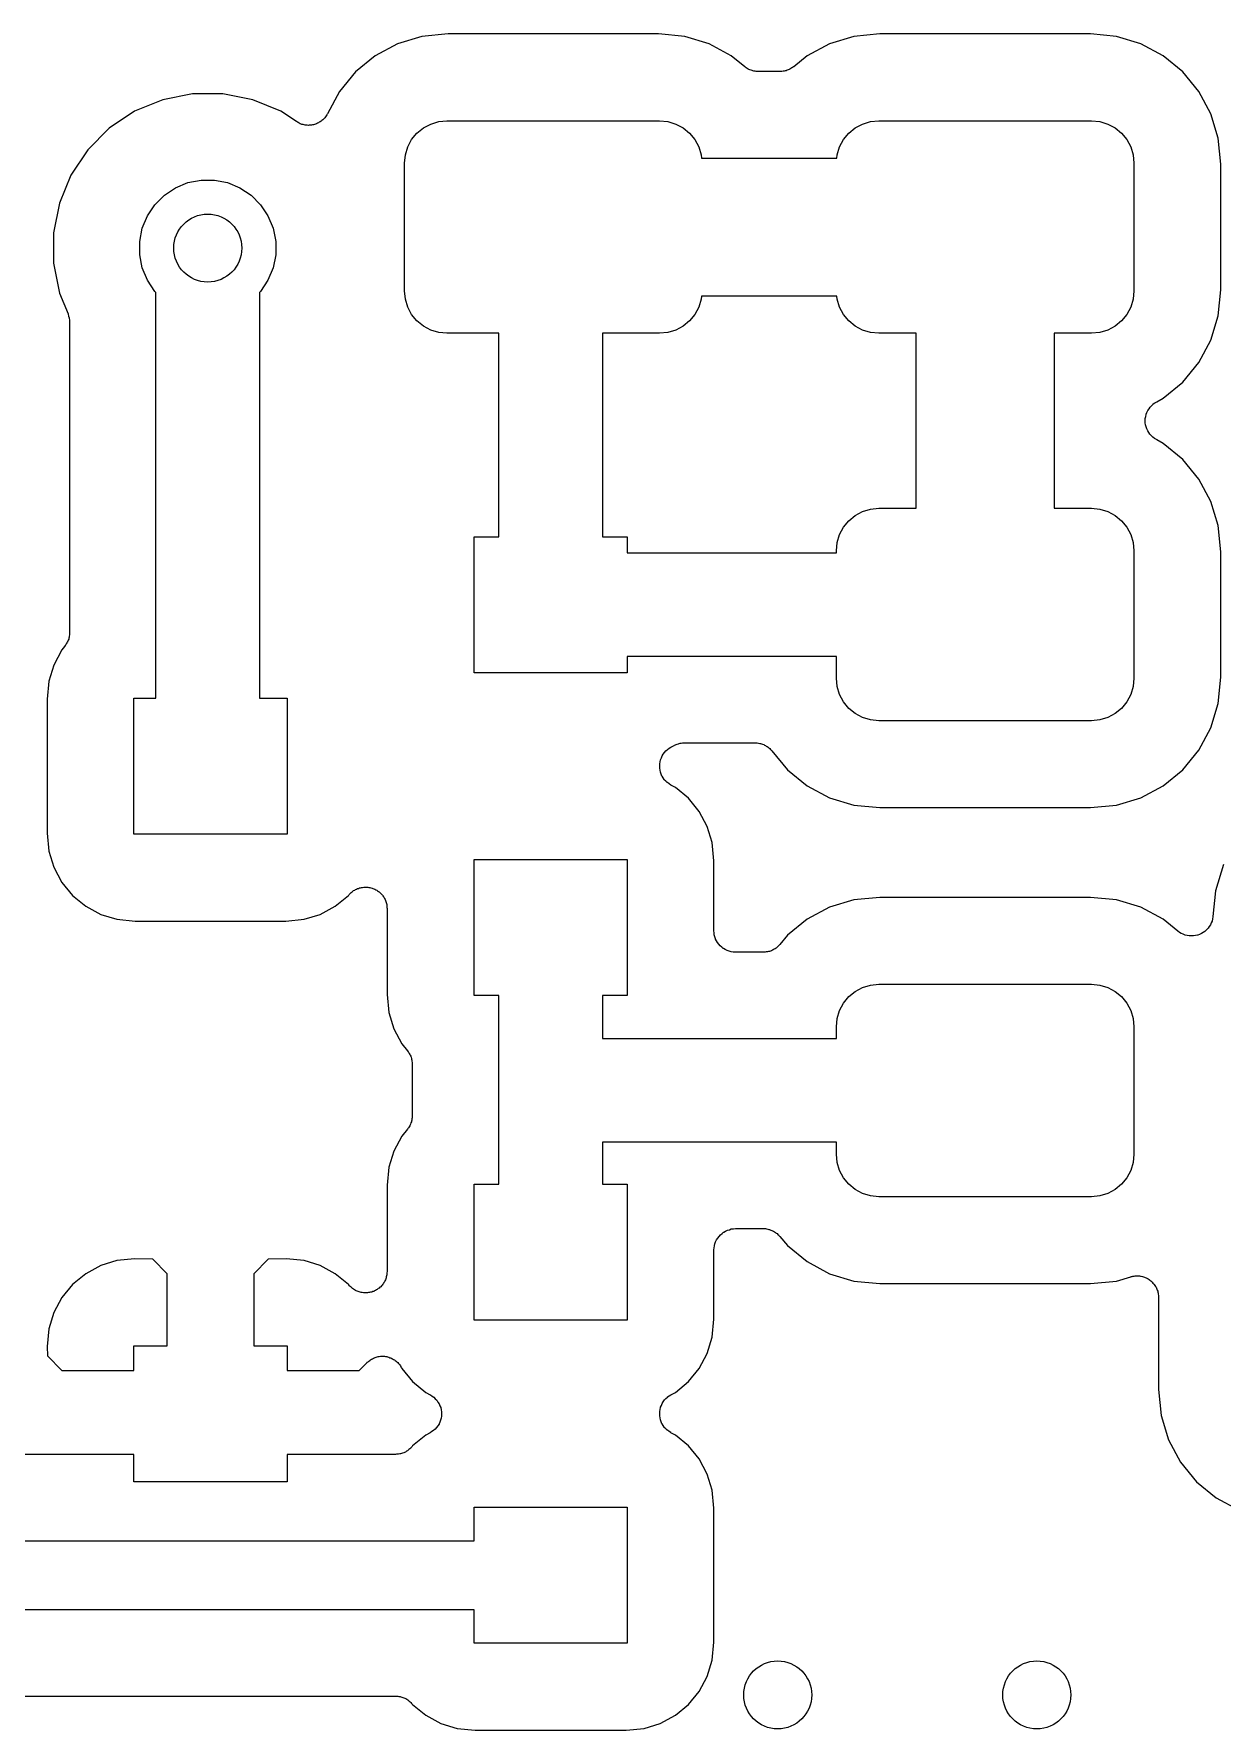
# Model space of a CAD drawing. Extents: x 105 to 193.4, y -145.7 to -72.2.
# Drawn here: x 172.97 to 179.96, y -117.94 to -107.96 of the extents above; entities that cross this region are included whole.
import ezdxf

# ---------------------------------------------------------------- set-up
doc = ezdxf.new("R2010")
doc.units = 0
doc.layers.add('BLACK', color=7, linetype='CONTINUOUS')

msp = doc.modelspace()

# ---------------------------------------------------------------- linework, layer by layer
at = {"layer": 'BLACK', "linetype": 'CONTINUOUS'}
for p, q in [((175.403, -107.96), (175.249, -107.975)), ((176.641, -107.96), (175.403, -107.96)), ((176.795, -107.975), (176.641, -107.96)), ((177.943, -107.96), (177.789, -107.975)), ((179.181, -107.96), (177.943, -107.96)), ((179.335, -107.975), (179.181, -107.96)), ((175.106, -108.018), (174.975, -108.089)), ((175.249, -107.975), (175.106, -108.018)), ((176.938, -108.018), (176.795, -107.975)), ((177.069, -108.089), (176.938, -108.018)), ((177.646, -108.018), (177.515, -108.089)), ((177.789, -107.975), (177.646, -108.018)), ((179.478, -108.018), (179.335, -107.975)), ((179.609, -108.089), (179.478, -108.018)), ((174.975, -108.089), (174.859, -108.183)), ((177.148, -108.153), (177.069, -108.089)), ((177.152, -108.156), (177.148, -108.153)), ((177.156, -108.159), (177.152, -108.156)), ((177.162, -108.163), (177.156, -108.159)), ((177.168, -108.167), (177.162, -108.163)), ((177.173, -108.169), (177.168, -108.167)), ((177.178, -108.171), (177.173, -108.169)), ((177.185, -108.173), (177.178, -108.171)), ((177.404, -108.172), (177.398, -108.174)), ((177.409, -108.169), (177.404, -108.172)), ((177.414, -108.167), (177.409, -108.169)), ((177.42, -108.164), (177.414, -108.167)), ((177.426, -108.16), (177.42, -108.164)), ((177.43, -108.157), (177.426, -108.16)), ((177.435, -108.154), (177.43, -108.157)), ((177.436, -108.153), (177.435, -108.154)), ((177.515, -108.089), (177.436, -108.153)), ((179.725, -108.183), (179.609, -108.089)), ((174.859, -108.183), (174.765, -108.299)), ((177.191, -108.176), (177.185, -108.173)), ((177.196, -108.177), (177.191, -108.176)), ((177.202, -108.179), (177.196, -108.177)), ((177.209, -108.18), (177.202, -108.179)), ((177.215, -108.181), (177.209, -108.18)), ((177.221, -108.181), (177.215, -108.181)), ((177.226, -108.182), (177.221, -108.181)), ((177.228, -108.182), (177.226, -108.182)), ((177.356, -108.182), (177.228, -108.182)), ((177.361, -108.181), (177.356, -108.182)), ((177.367, -108.181), (177.361, -108.181)), ((177.374, -108.18), (177.367, -108.181)), ((177.381, -108.179), (177.374, -108.18)), ((177.386, -108.178), (177.381, -108.179)), ((177.391, -108.177), (177.386, -108.178)), ((177.398, -108.174), (177.391, -108.177)), ((179.819, -108.299), (179.725, -108.183)), ((173.725, -108.347), (173.56, -108.415)), ((173.901, -108.312), (173.725, -108.347)), ((174.079, -108.312), (173.901, -108.312)), ((174.255, -108.347), (174.079, -108.312)), ((174.42, -108.415), (174.255, -108.347)), ((174.765, -108.299), (174.694, -108.431)), ((179.89, -108.43), (179.819, -108.299)), ((173.56, -108.415), (173.411, -108.515)), ((174.511, -108.476), (174.42, -108.415)), ((174.661, -108.47), (174.657, -108.473)), ((174.666, -108.465), (174.661, -108.47)), ((174.671, -108.461), (174.666, -108.465)), ((174.675, -108.457), (174.671, -108.461)), ((174.679, -108.453), (174.675, -108.457)), ((174.683, -108.447), (174.679, -108.453)), ((174.687, -108.442), (174.683, -108.447)), ((174.69, -108.437), (174.687, -108.442)), ((174.693, -108.432), (174.69, -108.437)), ((174.694, -108.431), (174.693, -108.432)), ((175.348, -108.476), (175.397, -108.471)), ((175.397, -108.471), (176.647, -108.471)), ((176.647, -108.471), (176.696, -108.476)), ((177.888, -108.476), (177.937, -108.471)), ((177.937, -108.471), (179.187, -108.471)), ((179.187, -108.471), (179.236, -108.476)), ((179.933, -108.573), (179.89, -108.43)), ((173.411, -108.515), (173.285, -108.641)), ((174.517, -108.479), (174.511, -108.476)), ((174.521, -108.482), (174.517, -108.479)), ((174.528, -108.485), (174.521, -108.482)), ((174.533, -108.488), (174.528, -108.485)), ((174.539, -108.49), (174.533, -108.488)), ((174.544, -108.492), (174.539, -108.49)), ((174.551, -108.493), (174.544, -108.492)), ((174.557, -108.495), (174.551, -108.493)), ((174.563, -108.496), (174.557, -108.495)), ((174.569, -108.497), (174.563, -108.496)), ((174.575, -108.497), (174.569, -108.497)), ((174.582, -108.498), (174.575, -108.497)), ((174.587, -108.497), (174.582, -108.498)), ((174.593, -108.497), (174.587, -108.497)), ((174.6, -108.496), (174.593, -108.497)), ((174.606, -108.495), (174.6, -108.496)), ((174.612, -108.494), (174.606, -108.495)), ((174.618, -108.493), (174.612, -108.494)), ((174.624, -108.49), (174.618, -108.493)), ((174.63, -108.488), (174.624, -108.49)), ((174.635, -108.486), (174.63, -108.488)), ((174.641, -108.483), (174.635, -108.486)), ((174.646, -108.48), (174.641, -108.483)), ((174.652, -108.477), (174.646, -108.48)), ((174.657, -108.473), (174.652, -108.477)), ((175.189, -108.582), (175.22, -108.544)), ((175.22, -108.544), (175.258, -108.513)), ((175.258, -108.513), (175.301, -108.49)), ((175.301, -108.49), (175.348, -108.476)), ((176.696, -108.476), (176.743, -108.49)), ((176.743, -108.49), (176.786, -108.513)), ((176.786, -108.513), (176.824, -108.544)), ((176.824, -108.544), (176.855, -108.582)), ((177.729, -108.582), (177.76, -108.544)), ((177.76, -108.544), (177.798, -108.513)), ((177.798, -108.513), (177.841, -108.49)), ((177.841, -108.49), (177.888, -108.476)), ((179.236, -108.476), (179.283, -108.49)), ((179.283, -108.49), (179.326, -108.513)), ((179.326, -108.513), (179.364, -108.544)), ((179.364, -108.544), (179.395, -108.582)), ((173.285, -108.641), (173.185, -108.79)), ((175.152, -108.672), (175.166, -108.625)), ((175.166, -108.625), (175.189, -108.582)), ((176.855, -108.582), (176.878, -108.625)), ((176.878, -108.625), (176.892, -108.672)), ((177.692, -108.672), (177.706, -108.625)), ((177.706, -108.625), (177.729, -108.582)), ((179.395, -108.582), (179.418, -108.625)), ((179.418, -108.625), (179.432, -108.672)), ((179.948, -108.727), (179.933, -108.573)), ((175.147, -108.721), (175.152, -108.672)), ((175.147, -109.471), (175.147, -108.721)), ((176.892, -108.672), (176.894, -108.69)), ((176.894, -108.69), (177.69, -108.69)), ((177.69, -108.69), (177.692, -108.672)), ((179.432, -108.672), (179.437, -108.721)), ((179.437, -108.721), (179.437, -109.471)), ((179.948, -109.465), (179.948, -108.727)), ((173.185, -108.79), (173.117, -108.955)), ((173.735, -108.909), (173.801, -108.866)), ((173.801, -108.866), (173.873, -108.835)), ((173.873, -108.835), (173.951, -108.82)), ((173.951, -108.82), (174.029, -108.82)), ((174.029, -108.82), (174.107, -108.835)), ((174.107, -108.835), (174.179, -108.866)), ((174.179, -108.866), (174.245, -108.909)), ((173.117, -108.955), (173.082, -109.131)), ((173.636, -109.031), (173.679, -108.965)), ((173.679, -108.965), (173.735, -108.909)), ((174.245, -108.909), (174.301, -108.965)), ((174.301, -108.965), (174.344, -109.031)), ((173.605, -109.103), (173.636, -109.031)), ((174.344, -109.031), (174.375, -109.103)), ((173.082, -109.131), (173.082, -109.309)), ((173.59, -109.181), (173.605, -109.103)), ((174.375, -109.103), (174.39, -109.181)), ((173.59, -109.259), (173.59, -109.181)), ((173.605, -109.337), (173.59, -109.259)), ((174.39, -109.259), (174.375, -109.337)), ((174.39, -109.181), (174.39, -109.259)), ((173.082, -109.309), (173.117, -109.485)), ((173.636, -109.409), (173.605, -109.337)), ((174.375, -109.337), (174.344, -109.409)), ((173.679, -109.475), (173.636, -109.409)), ((174.344, -109.409), (174.301, -109.475)), ((179.933, -109.619), (179.948, -109.465)), ((173.117, -109.485), (173.168, -109.607)), ((173.685, -109.481), (173.679, -109.475)), ((173.685, -111.868), (173.685, -109.481)), ((174.301, -109.475), (174.295, -109.481)), ((174.295, -109.481), (174.295, -111.868)), ((175.152, -109.52), (175.147, -109.471)), ((175.166, -109.567), (175.152, -109.52)), ((175.189, -109.61), (175.166, -109.567)), ((176.878, -109.567), (176.855, -109.61)), ((176.892, -109.52), (176.878, -109.567)), ((176.894, -109.502), (176.892, -109.52)), ((177.69, -109.502), (176.894, -109.502)), ((177.692, -109.52), (177.69, -109.502)), ((177.706, -109.567), (177.692, -109.52)), ((177.729, -109.61), (177.706, -109.567)), ((179.418, -109.567), (179.395, -109.61)), ((179.432, -109.52), (179.418, -109.567)), ((179.437, -109.471), (179.432, -109.52)), ((173.168, -109.607), (173.168, -109.607)), ((173.168, -109.607), (173.168, -109.607)), ((173.168, -109.607), (173.168, -109.607)), ((173.168, -109.607), (173.168, -109.609)), ((173.168, -109.609), (173.171, -109.62)), ((173.171, -109.62), (173.175, -109.631)), ((173.175, -109.631), (173.175, -109.632)), ((173.175, -109.632), (173.175, -109.633)), ((173.175, -109.633), (173.176, -109.644)), ((173.176, -109.644), (173.177, -109.656)), ((173.177, -109.656), (173.177, -111.483)), ((175.22, -109.648), (175.189, -109.61)), ((175.258, -109.679), (175.22, -109.648)), ((176.824, -109.648), (176.786, -109.679)), ((176.855, -109.61), (176.824, -109.648)), ((177.76, -109.648), (177.729, -109.61)), ((177.798, -109.679), (177.76, -109.648)), ((179.364, -109.648), (179.326, -109.679)), ((179.395, -109.61), (179.364, -109.648)), ((179.89, -109.762), (179.933, -109.619)), ((175.301, -109.702), (175.258, -109.679)), ((175.348, -109.716), (175.301, -109.702)), ((175.397, -109.721), (175.348, -109.716)), ((175.701, -109.721), (175.397, -109.721)), ((175.701, -110.918), (175.701, -109.721)), ((176.647, -109.721), (176.311, -109.721)), ((176.311, -109.721), (176.311, -110.918)), ((176.696, -109.716), (176.647, -109.721)), ((176.743, -109.702), (176.696, -109.716)), ((176.786, -109.679), (176.743, -109.702)), ((177.841, -109.702), (177.798, -109.679)), ((177.888, -109.716), (177.841, -109.702)), ((177.937, -109.721), (177.888, -109.716)), ((178.156, -109.721), (177.937, -109.721)), ((178.156, -110.751), (178.156, -109.721)), ((179.187, -109.721), (178.968, -109.721)), ((178.968, -109.721), (178.968, -110.751)), ((179.236, -109.716), (179.187, -109.721)), ((179.283, -109.702), (179.236, -109.716)), ((179.326, -109.679), (179.283, -109.702)), ((179.819, -109.893), (179.89, -109.762)), ((179.725, -110.009), (179.819, -109.893)), ((179.609, -110.103), (179.725, -110.009)), ((179.519, -110.175), (179.526, -110.165)), ((179.526, -110.165), (179.533, -110.155)), ((179.533, -110.155), (179.542, -110.146)), ((179.533, -110.155), (179.533, -110.155)), ((179.533, -110.155), (179.533, -110.155)), ((179.542, -110.146), (179.55, -110.138)), ((179.55, -110.138), (179.551, -110.137)), ((179.55, -110.138), (179.55, -110.138)), ((179.551, -110.137), (179.561, -110.131)), ((179.561, -110.131), (179.571, -110.124)), ((179.571, -110.124), (179.609, -110.103)), ((179.504, -110.222), (179.507, -110.211)), ((179.504, -110.223), (179.504, -110.222)), ((179.504, -110.235), (179.504, -110.223)), ((179.504, -110.223), (179.504, -110.223)), ((179.504, -110.247), (179.504, -110.235)), ((179.504, -110.248), (179.504, -110.247)), ((179.506, -110.26), (179.504, -110.248)), ((179.504, -110.248), (179.504, -110.248)), ((179.509, -110.272), (179.506, -110.26)), ((179.507, -110.211), (179.509, -110.199)), ((179.509, -110.198), (179.514, -110.187)), ((179.509, -110.199), (179.509, -110.198)), ((179.509, -110.198), (179.509, -110.198)), ((179.514, -110.187), (179.519, -110.176)), ((179.519, -110.176), (179.519, -110.175)), ((179.519, -110.176), (179.519, -110.176)), ((179.513, -110.283), (179.509, -110.272)), ((179.509, -110.272), (179.509, -110.272)), ((179.509, -110.272), (179.509, -110.272)), ((179.518, -110.295), (179.513, -110.283)), ((179.525, -110.305), (179.518, -110.295)), ((179.518, -110.295), (179.518, -110.295)), ((179.518, -110.295), (179.518, -110.295)), ((179.531, -110.315), (179.525, -110.305)), ((179.532, -110.316), (179.531, -110.315)), ((179.54, -110.324), (179.532, -110.316)), ((179.532, -110.316), (179.532, -110.316)), ((179.549, -110.333), (179.54, -110.324)), ((179.559, -110.34), (179.549, -110.333)), ((179.549, -110.333), (179.549, -110.333)), ((179.549, -110.333), (179.549, -110.333)), ((179.569, -110.347), (179.559, -110.34)), ((179.57, -110.347), (179.569, -110.347)), ((179.571, -110.348), (179.57, -110.347)), ((179.57, -110.347), (179.57, -110.347)), ((179.57, -110.347), (179.57, -110.347)), ((179.609, -110.369), (179.571, -110.348)), ((179.725, -110.463), (179.609, -110.369)), ((179.819, -110.579), (179.725, -110.463)), ((179.89, -110.71), (179.819, -110.579)), ((177.841, -110.77), (177.888, -110.756)), ((177.888, -110.756), (177.937, -110.751)), ((177.937, -110.751), (178.156, -110.751)), ((178.968, -110.751), (179.187, -110.751)), ((179.187, -110.751), (179.236, -110.756)), ((179.236, -110.756), (179.283, -110.77)), ((179.933, -110.853), (179.89, -110.71)), ((177.706, -110.905), (177.729, -110.862)), ((177.729, -110.862), (177.76, -110.824)), ((177.76, -110.824), (177.798, -110.793)), ((177.798, -110.793), (177.841, -110.77)), ((179.283, -110.77), (179.326, -110.793)), ((179.326, -110.793), (179.364, -110.824)), ((179.364, -110.824), (179.395, -110.862)), ((179.395, -110.862), (179.418, -110.905)), ((179.948, -111.007), (179.933, -110.853)), ((175.556, -111.718), (175.556, -110.918)), ((175.556, -110.918), (175.701, -110.918)), ((176.311, -110.918), (176.456, -110.918)), ((176.456, -110.918), (176.456, -111.013)), ((177.687, -111.001), (177.692, -110.952)), ((177.692, -110.952), (177.706, -110.905)), ((179.418, -110.905), (179.432, -110.952)), ((179.432, -110.952), (179.437, -111.001)), ((176.456, -111.013), (177.687, -111.013)), ((177.687, -111.013), (177.687, -111.001)), ((179.437, -111.001), (179.437, -111.751)), ((179.948, -111.745), (179.948, -111.007)), ((173.148, -111.564), (173.132, -111.584)), ((173.151, -111.559), (173.148, -111.564)), ((173.155, -111.555), (173.151, -111.559)), ((173.158, -111.549), (173.155, -111.555)), ((173.162, -111.543), (173.158, -111.549)), ((173.164, -111.538), (173.162, -111.543)), ((173.167, -111.533), (173.164, -111.538)), ((173.169, -111.527), (173.167, -111.533)), ((173.172, -111.52), (173.169, -111.527)), ((173.173, -111.515), (173.172, -111.52)), ((173.174, -111.51), (173.173, -111.515)), ((173.175, -111.503), (173.174, -111.51)), ((173.177, -111.496), (173.175, -111.503)), ((173.177, -111.483), (173.177, -111.485)), ((173.177, -111.485), (173.177, -111.491)), ((173.177, -111.491), (173.177, -111.496)), ((173.132, -111.584), (173.084, -111.673)), ((177.687, -111.623), (176.456, -111.623)), ((176.456, -111.623), (176.456, -111.718)), ((177.687, -111.751), (177.687, -111.623)), ((173.084, -111.673), (173.055, -111.768)), ((176.456, -111.718), (175.556, -111.718)), ((177.692, -111.8), (177.687, -111.751)), ((179.437, -111.751), (179.432, -111.8)), ((179.933, -111.899), (179.948, -111.745)), ((173.055, -111.768), (173.045, -111.874)), ((177.706, -111.847), (177.692, -111.8)), ((177.729, -111.89), (177.706, -111.847)), ((179.418, -111.847), (179.395, -111.89)), ((179.432, -111.8), (179.418, -111.847)), ((173.045, -111.874), (173.045, -112.662)), ((173.556, -112.668), (173.556, -111.868)), ((173.556, -111.868), (173.685, -111.868)), ((174.295, -111.868), (174.456, -111.868)), ((174.456, -111.868), (174.456, -112.668)), ((177.76, -111.928), (177.729, -111.89)), ((177.798, -111.959), (177.76, -111.928)), ((177.841, -111.982), (177.798, -111.959)), ((179.326, -111.959), (179.283, -111.982)), ((179.364, -111.928), (179.326, -111.959)), ((179.395, -111.89), (179.364, -111.928)), ((179.89, -112.042), (179.933, -111.899)), ((177.888, -111.996), (177.841, -111.982)), ((177.937, -112.001), (177.888, -111.996)), ((179.187, -112.001), (177.937, -112.001)), ((179.236, -111.996), (179.187, -112.001)), ((179.283, -111.982), (179.236, -111.996)), ((179.819, -112.173), (179.89, -112.042)), ((176.694, -112.169), (176.704, -112.163)), ((176.704, -112.163), (176.714, -112.156)), ((176.714, -112.156), (176.733, -112.146)), ((176.733, -112.146), (176.735, -112.145)), ((176.735, -112.145), (176.74, -112.143)), ((176.74, -112.143), (176.745, -112.14)), ((176.745, -112.14), (176.751, -112.138)), ((176.751, -112.138), (176.758, -112.136)), ((176.758, -112.136), (176.763, -112.135)), ((176.763, -112.135), (176.768, -112.133)), ((176.768, -112.133), (176.775, -112.133)), ((176.775, -112.133), (176.782, -112.131)), ((176.782, -112.131), (176.788, -112.131)), ((176.788, -112.131), (176.793, -112.131)), ((176.793, -112.131), (177.21, -112.131)), ((177.21, -112.131), (177.211, -112.131)), ((177.211, -112.131), (177.217, -112.131)), ((177.217, -112.131), (177.222, -112.131)), ((177.222, -112.131), (177.229, -112.133)), ((177.229, -112.133), (177.236, -112.134)), ((177.236, -112.134), (177.241, -112.135)), ((177.241, -112.135), (177.247, -112.136)), ((177.247, -112.136), (177.253, -112.139)), ((177.253, -112.139), (177.26, -112.141)), ((177.26, -112.141), (177.265, -112.144)), ((177.265, -112.144), (177.27, -112.146)), ((177.27, -112.146), (177.275, -112.15)), ((177.275, -112.15), (177.281, -112.153)), ((177.281, -112.153), (177.286, -112.157)), ((177.286, -112.157), (177.29, -112.16)), ((177.29, -112.16), (177.295, -112.165)), ((176.648, -112.254), (176.65, -112.243)), ((176.648, -112.255), (176.648, -112.254)), ((176.648, -112.267), (176.648, -112.255)), ((176.648, -112.255), (176.648, -112.255)), ((176.65, -112.243), (176.653, -112.231)), ((176.653, -112.23), (176.658, -112.219)), ((176.653, -112.231), (176.653, -112.23)), ((176.653, -112.23), (176.653, -112.23)), ((176.658, -112.219), (176.662, -112.208)), ((176.662, -112.207), (176.669, -112.197)), ((176.662, -112.208), (176.662, -112.207)), ((176.662, -112.208), (176.662, -112.208)), ((176.669, -112.197), (176.676, -112.187)), ((176.676, -112.187), (176.685, -112.178)), ((176.676, -112.187), (176.676, -112.187)), ((176.676, -112.187), (176.676, -112.187)), ((176.685, -112.178), (176.694, -112.17)), ((176.694, -112.17), (176.694, -112.169)), ((176.694, -112.17), (176.694, -112.17)), ((177.295, -112.165), (177.3, -112.169)), ((177.3, -112.169), (177.304, -112.173)), ((177.304, -112.173), (177.308, -112.177)), ((177.308, -112.177), (177.399, -112.289)), ((179.725, -112.289), (179.819, -112.173)), ((176.648, -112.279), (176.648, -112.267)), ((176.648, -112.28), (176.648, -112.279)), ((176.65, -112.292), (176.648, -112.28)), ((176.648, -112.28), (176.648, -112.28)), ((176.652, -112.304), (176.65, -112.292)), ((176.657, -112.315), (176.652, -112.304)), ((176.652, -112.304), (176.652, -112.304)), ((176.652, -112.304), (176.652, -112.304)), ((176.661, -112.327), (176.657, -112.315)), ((176.662, -112.327), (176.661, -112.327)), ((176.668, -112.337), (176.662, -112.327)), ((176.662, -112.327), (176.662, -112.327)), ((176.675, -112.347), (176.668, -112.337)), ((176.675, -112.348), (176.675, -112.347)), ((176.684, -112.356), (176.675, -112.348)), ((176.675, -112.348), (176.675, -112.348)), ((176.692, -112.365), (176.684, -112.356)), ((177.399, -112.289), (177.515, -112.383)), ((179.609, -112.383), (179.725, -112.289)), ((176.693, -112.365), (176.692, -112.365)), ((176.692, -112.365), (176.692, -112.365)), ((176.703, -112.372), (176.693, -112.365)), ((176.713, -112.379), (176.703, -112.372)), ((176.714, -112.38), (176.713, -112.379)), ((176.713, -112.379), (176.713, -112.379)), ((176.713, -112.379), (176.713, -112.379)), ((176.713, -112.379), (176.713, -112.379)), ((176.74, -112.394), (176.714, -112.38)), ((176.817, -112.457), (176.74, -112.394)), ((176.88, -112.534), (176.817, -112.457)), ((177.515, -112.383), (177.646, -112.454)), ((177.646, -112.454), (177.789, -112.497)), ((179.335, -112.497), (179.478, -112.454)), ((179.478, -112.454), (179.609, -112.383)), ((176.928, -112.623), (176.88, -112.534)), ((177.789, -112.497), (177.943, -112.512)), ((177.943, -112.512), (179.181, -112.512)), ((179.181, -112.512), (179.335, -112.497)), ((173.045, -112.662), (173.055, -112.768)), ((176.957, -112.718), (176.928, -112.623)), ((174.456, -112.668), (173.556, -112.668)), ((176.967, -112.824), (176.957, -112.718)), ((173.055, -112.768), (173.084, -112.863)), ((175.556, -113.618), (175.556, -112.818)), ((175.556, -112.818), (176.456, -112.818)), ((176.456, -112.818), (176.456, -113.618)), ((176.967, -113.236), (176.967, -112.824)), ((179.963, -112.847), (179.917, -113.001)), ((173.084, -112.863), (173.132, -112.952)), ((173.132, -112.952), (173.195, -113.029)), ((173.195, -113.029), (173.272, -113.092)), ((174.74, -113.092), (174.817, -113.029)), ((174.817, -113.029), (174.82, -113.026)), ((174.82, -113.026), (174.821, -113.024)), ((174.821, -113.024), (174.825, -113.02)), ((174.825, -113.02), (174.829, -113.015)), ((174.829, -113.015), (174.834, -113.011)), ((174.834, -113.011), (174.839, -113.007)), ((174.839, -113.007), (174.844, -113.004)), ((174.844, -113.004), (174.848, -113)), ((174.848, -113), (174.854, -112.997)), ((174.854, -112.997), (174.859, -112.993)), ((174.859, -112.993), (174.865, -112.991)), ((174.865, -112.991), (174.87, -112.988)), ((174.87, -112.988), (174.876, -112.987)), ((174.876, -112.987), (174.882, -112.984)), ((174.882, -112.984), (174.888, -112.983)), ((174.888, -112.983), (174.894, -112.981)), ((174.894, -112.981), (174.901, -112.981)), ((174.901, -112.981), (174.907, -112.98)), ((174.907, -112.98), (174.913, -112.98)), ((174.913, -112.98), (174.919, -112.979)), ((174.919, -112.979), (174.925, -112.98)), ((174.925, -112.98), (174.932, -112.98)), ((174.932, -112.98), (174.937, -112.981)), ((174.937, -112.981), (174.943, -112.982)), ((174.943, -112.982), (174.95, -112.984)), ((174.95, -112.984), (174.956, -112.985)), ((174.956, -112.985), (174.961, -112.987)), ((174.961, -112.987), (174.967, -112.989)), ((174.967, -112.989), (174.973, -112.992)), ((174.973, -112.992), (174.979, -112.995)), ((174.979, -112.995), (174.984, -112.998)), ((174.984, -112.998), (174.989, -113.001)), ((174.989, -113.001), (174.994, -113.005)), ((174.994, -113.005), (174.999, -113.008)), ((174.999, -113.008), (175.003, -113.013)), ((175.003, -113.013), (175.008, -113.017)), ((175.008, -113.017), (175.012, -113.022)), ((175.012, -113.022), (175.017, -113.026)), ((175.017, -113.026), (175.02, -113.031)), ((175.02, -113.031), (175.024, -113.036)), ((175.024, -113.036), (175.027, -113.041)), ((175.027, -113.041), (175.03, -113.047)), ((175.03, -113.047), (175.033, -113.052)), ((175.033, -113.052), (175.035, -113.058)), ((175.035, -113.058), (175.037, -113.064)), ((177.789, -113.055), (177.646, -113.098)), ((177.943, -113.04), (177.789, -113.055)), ((179.181, -113.04), (177.943, -113.04)), ((179.335, -113.055), (179.181, -113.04)), ((179.478, -113.098), (179.335, -113.055)), ((179.917, -113.001), (179.902, -113.153)), ((173.272, -113.092), (173.361, -113.14)), ((173.361, -113.14), (173.456, -113.169)), ((174.556, -113.169), (174.651, -113.14)), ((174.651, -113.14), (174.74, -113.092)), ((175.037, -113.064), (175.04, -113.07)), ((175.04, -113.07), (175.041, -113.076)), ((175.041, -113.076), (175.043, -113.081)), ((175.043, -113.081), (175.043, -113.088)), ((175.043, -113.088), (175.044, -113.094)), ((175.044, -113.094), (175.044, -113.1)), ((175.044, -113.1), (175.045, -113.106)), ((175.045, -113.106), (175.045, -113.612)), ((177.646, -113.098), (177.515, -113.169)), ((179.609, -113.169), (179.478, -113.098)), ((179.902, -113.155), (179.899, -113.167)), ((179.902, -113.153), (179.902, -113.154)), ((179.902, -113.154), (179.902, -113.154)), ((179.902, -113.154), (179.902, -113.154)), ((179.902, -113.154), (179.902, -113.155)), ((173.456, -113.169), (173.562, -113.179)), ((173.562, -113.179), (174.45, -113.179)), ((174.45, -113.179), (174.556, -113.169)), ((176.968, -113.248), (176.967, -113.236)), ((176.969, -113.26), (176.968, -113.248)), ((176.969, -113.261), (176.969, -113.26)), ((176.969, -113.26), (176.969, -113.26)), ((176.973, -113.272), (176.969, -113.261)), ((177.515, -113.169), (177.399, -113.263)), ((179.695, -113.239), (179.609, -113.169)), ((179.705, -113.246), (179.695, -113.239)), ((179.715, -113.252), (179.705, -113.246)), ((179.716, -113.253), (179.715, -113.252)), ((179.715, -113.252), (179.715, -113.252)), ((179.727, -113.257), (179.716, -113.253)), ((179.738, -113.262), (179.727, -113.257)), ((179.823, -113.258), (179.812, -113.262)), ((179.834, -113.253), (179.823, -113.258)), ((179.835, -113.253), (179.834, -113.253)), ((179.845, -113.246), (179.835, -113.253)), ((179.835, -113.253), (179.835, -113.253)), ((179.855, -113.24), (179.845, -113.246)), ((179.856, -113.239), (179.855, -113.24)), ((179.855, -113.24), (179.855, -113.24)), ((179.864, -113.231), (179.856, -113.239)), ((179.873, -113.222), (179.864, -113.231)), ((179.88, -113.212), (179.873, -113.222)), ((179.873, -113.222), (179.873, -113.222)), ((179.873, -113.222), (179.873, -113.222)), ((179.887, -113.202), (179.88, -113.212)), ((179.892, -113.19), (179.887, -113.201)), ((179.887, -113.201), (179.887, -113.202)), ((179.887, -113.202), (179.887, -113.202)), ((179.897, -113.179), (179.892, -113.19)), ((179.899, -113.167), (179.897, -113.179)), ((179.897, -113.179), (179.897, -113.179)), ((179.897, -113.179), (179.897, -113.179)), ((176.976, -113.284), (176.973, -113.272)), ((176.977, -113.284), (176.976, -113.284)), ((176.977, -113.285), (176.977, -113.284)), ((176.982, -113.295), (176.977, -113.285)), ((176.988, -113.306), (176.982, -113.295)), ((176.996, -113.316), (176.988, -113.306)), ((176.988, -113.306), (176.988, -113.306)), ((176.988, -113.306), (176.988, -113.306)), ((177.003, -113.325), (176.996, -113.316)), ((177.004, -113.325), (177.003, -113.325)), ((177.004, -113.326), (177.004, -113.325)), ((177.013, -113.333), (177.004, -113.326)), ((177.022, -113.341), (177.013, -113.333)), ((177.023, -113.341), (177.022, -113.341)), ((177.034, -113.347), (177.023, -113.341)), ((177.023, -113.341), (177.023, -113.341)), ((177.044, -113.353), (177.034, -113.347)), ((177.045, -113.353), (177.044, -113.353)), ((177.044, -113.353), (177.044, -113.353)), ((177.056, -113.357), (177.045, -113.353)), ((177.068, -113.36), (177.056, -113.357)), ((177.069, -113.361), (177.068, -113.36)), ((177.068, -113.36), (177.068, -113.36)), ((177.08, -113.362), (177.069, -113.361)), ((177.275, -113.361), (177.268, -113.363)), ((177.282, -113.361), (177.275, -113.361)), ((177.287, -113.359), (177.282, -113.361)), ((177.293, -113.358), (177.287, -113.359)), ((177.299, -113.356), (177.293, -113.358)), ((177.306, -113.354), (177.299, -113.356)), ((177.311, -113.351), (177.306, -113.354)), ((177.316, -113.349), (177.311, -113.351)), ((177.321, -113.345), (177.316, -113.349)), ((177.327, -113.342), (177.321, -113.345)), ((177.332, -113.338), (177.327, -113.342)), ((177.336, -113.335), (177.332, -113.338)), ((177.341, -113.331), (177.336, -113.335)), ((177.347, -113.326), (177.341, -113.331)), ((177.35, -113.322), (177.347, -113.326)), ((177.354, -113.318), (177.35, -113.322)), ((177.355, -113.317), (177.354, -113.318)), ((177.399, -113.263), (177.355, -113.317)), ((179.75, -113.265), (179.738, -113.262)), ((179.738, -113.262), (179.738, -113.262)), ((179.738, -113.262), (179.738, -113.262)), ((179.762, -113.267), (179.75, -113.265)), ((179.763, -113.267), (179.762, -113.267)), ((179.775, -113.267), (179.763, -113.267)), ((179.763, -113.267), (179.763, -113.267)), ((179.787, -113.267), (179.775, -113.267)), ((179.788, -113.267), (179.787, -113.267)), ((179.787, -113.267), (179.787, -113.267)), ((179.8, -113.265), (179.788, -113.267)), ((179.811, -113.263), (179.8, -113.265)), ((179.812, -113.262), (179.811, -113.263)), ((179.812, -113.262), (179.812, -113.262)), ((177.092, -113.363), (177.08, -113.362)), ((177.093, -113.363), (177.092, -113.363)), ((177.094, -113.363), (177.093, -113.363)), ((177.093, -113.363), (177.093, -113.363)), ((177.093, -113.363), (177.093, -113.363)), ((177.257, -113.363), (177.094, -113.363)), ((177.263, -113.363), (177.257, -113.363)), ((177.268, -113.363), (177.263, -113.363)), ((177.841, -113.57), (177.888, -113.556)), ((177.888, -113.556), (177.937, -113.551)), ((177.937, -113.551), (179.187, -113.551)), ((179.187, -113.551), (179.236, -113.556)), ((179.236, -113.556), (179.283, -113.57)), ((175.045, -113.612), (175.055, -113.718)), ((175.701, -113.618), (175.556, -113.618)), ((175.701, -114.728), (175.701, -113.618)), ((176.456, -113.618), (176.311, -113.618)), ((176.311, -113.618), (176.311, -113.871)), ((177.729, -113.662), (177.76, -113.624)), ((177.76, -113.624), (177.798, -113.593)), ((177.798, -113.593), (177.841, -113.57)), ((179.283, -113.57), (179.326, -113.593)), ((179.326, -113.593), (179.364, -113.624)), ((179.364, -113.624), (179.395, -113.662)), ((175.055, -113.718), (175.084, -113.813)), ((177.687, -113.801), (177.692, -113.752)), ((177.692, -113.752), (177.706, -113.705)), ((177.706, -113.705), (177.729, -113.662)), ((179.395, -113.662), (179.418, -113.705)), ((179.418, -113.705), (179.432, -113.752)), ((179.432, -113.752), (179.437, -113.801)), ((175.084, -113.813), (175.132, -113.902)), ((177.687, -113.871), (177.687, -113.801)), ((179.437, -113.801), (179.437, -114.551)), ((175.132, -113.902), (175.164, -113.942)), ((175.164, -113.942), (175.165, -113.943)), ((175.165, -113.943), (175.168, -113.948)), ((175.168, -113.948), (175.172, -113.952)), ((175.172, -113.952), (175.175, -113.958)), ((175.175, -113.958), (175.179, -113.964)), ((176.311, -113.871), (177.687, -113.871)), ((175.179, -113.964), (175.181, -113.969)), ((175.181, -113.969), (175.184, -113.974)), ((175.184, -113.974), (175.186, -113.98)), ((175.186, -113.98), (175.188, -113.987)), ((175.188, -113.987), (175.189, -113.992)), ((175.189, -113.992), (175.191, -113.997)), ((175.191, -113.997), (175.191, -114.004)), ((175.191, -114.004), (175.193, -114.011)), ((175.193, -114.011), (175.193, -114.017)), ((175.193, -114.017), (175.193, -114.022)), ((175.193, -114.022), (175.193, -114.324)), ((175.189, -114.356), (175.188, -114.361)), ((175.19, -114.35), (175.189, -114.356)), ((175.191, -114.343), (175.19, -114.35)), ((175.193, -114.337), (175.191, -114.343)), ((175.193, -114.324), (175.193, -114.326)), ((175.193, -114.326), (175.193, -114.331)), ((175.193, -114.331), (175.193, -114.337)), ((175.132, -114.444), (175.084, -114.533)), ((175.164, -114.404), (175.132, -114.444)), ((175.167, -114.4), (175.164, -114.404)), ((175.171, -114.396), (175.167, -114.4)), ((175.174, -114.39), (175.171, -114.396)), ((175.178, -114.384), (175.174, -114.39)), ((175.18, -114.379), (175.178, -114.384)), ((175.183, -114.374), (175.18, -114.379)), ((175.185, -114.367), (175.183, -114.374)), ((175.188, -114.361), (175.185, -114.367)), ((175.084, -114.533), (175.055, -114.628)), ((177.687, -114.481), (176.311, -114.481)), ((176.311, -114.481), (176.311, -114.728)), ((177.687, -114.551), (177.687, -114.481)), ((177.692, -114.6), (177.687, -114.551)), ((179.437, -114.551), (179.432, -114.6)), ((175.055, -114.628), (175.045, -114.734)), ((177.706, -114.647), (177.692, -114.6)), ((177.729, -114.69), (177.706, -114.647)), ((179.418, -114.647), (179.395, -114.69)), ((179.432, -114.6), (179.418, -114.647)), ((175.045, -114.734), (175.045, -115.24)), ((175.556, -115.528), (175.556, -114.728)), ((175.556, -114.728), (175.701, -114.728)), ((176.311, -114.728), (176.456, -114.728)), ((176.456, -114.728), (176.456, -115.528)), ((177.76, -114.728), (177.729, -114.69)), ((177.798, -114.759), (177.76, -114.728)), ((179.364, -114.728), (179.326, -114.759)), ((179.395, -114.69), (179.364, -114.728)), ((177.841, -114.782), (177.798, -114.759)), ((177.888, -114.796), (177.841, -114.782)), ((177.937, -114.801), (177.888, -114.796)), ((179.187, -114.801), (177.937, -114.801)), ((179.236, -114.796), (179.187, -114.801)), ((179.283, -114.782), (179.236, -114.796)), ((179.326, -114.759), (179.283, -114.782)), ((176.977, -115.066), (176.983, -115.055)), ((176.983, -115.055), (176.989, -115.045)), ((176.989, -115.044), (176.997, -115.035)), ((176.989, -115.045), (176.989, -115.044)), ((176.989, -115.044), (176.989, -115.044)), ((176.997, -115.035), (177.005, -115.026)), ((177.005, -115.025), (177.015, -115.018)), ((177.005, -115.026), (177.005, -115.025)), ((177.005, -115.025), (177.005, -115.025)), ((177.015, -115.018), (177.024, -115.01)), ((177.024, -115.01), (177.024, -115.01)), ((177.024, -115.01), (177.025, -115.01)), ((177.025, -115.01), (177.035, -115.004)), ((177.035, -115.004), (177.046, -114.998)), ((177.046, -114.998), (177.058, -114.995)), ((177.046, -114.998), (177.046, -114.998)), ((177.046, -114.998), (177.046, -114.998)), ((177.058, -114.995), (177.069, -114.991)), ((177.069, -114.991), (177.07, -114.991)), ((177.07, -114.991), (177.082, -114.99)), ((177.07, -114.991), (177.07, -114.991)), ((177.082, -114.99), (177.094, -114.989)), ((177.094, -114.989), (177.257, -114.989)), ((177.257, -114.989), (177.259, -114.989)), ((177.259, -114.989), (177.265, -114.989)), ((177.265, -114.989), (177.27, -114.989)), ((177.27, -114.989), (177.277, -114.991)), ((177.277, -114.991), (177.284, -114.992)), ((177.284, -114.992), (177.289, -114.993)), ((177.289, -114.993), (177.294, -114.994)), ((177.294, -114.994), (177.301, -114.997)), ((177.301, -114.997), (177.307, -114.999)), ((177.307, -114.999), (177.312, -115.002)), ((177.312, -115.002), (177.317, -115.004)), ((177.317, -115.004), (177.323, -115.008)), ((177.323, -115.008), (177.329, -115.011)), ((177.329, -115.011), (177.333, -115.015)), ((177.333, -115.015), (177.338, -115.018)), ((177.338, -115.018), (177.343, -115.023)), ((177.343, -115.023), (177.348, -115.027)), ((177.348, -115.027), (177.351, -115.031)), ((177.351, -115.031), (177.355, -115.035)), ((177.355, -115.035), (177.399, -115.089)), ((176.967, -115.114), (176.968, -115.102)), ((176.967, -115.115), (176.967, -115.114)), ((176.967, -115.116), (176.967, -115.115)), ((176.967, -115.115), (176.967, -115.115)), ((176.967, -115.115), (176.967, -115.115)), ((176.967, -115.522), (176.967, -115.116)), ((176.968, -115.102), (176.97, -115.09)), ((176.97, -115.089), (176.973, -115.078)), ((176.97, -115.09), (176.97, -115.089)), ((176.97, -115.09), (176.97, -115.09)), ((176.973, -115.078), (176.977, -115.067)), ((176.977, -115.067), (176.977, -115.066)), ((176.977, -115.066), (176.977, -115.066)), ((177.399, -115.089), (177.515, -115.183)), ((173.272, -115.254), (173.195, -115.317)), ((173.361, -115.206), (173.272, -115.254)), ((173.456, -115.177), (173.361, -115.206)), ((173.561, -115.167), (173.456, -115.177)), ((173.667, -115.169), (173.561, -115.167)), ((173.752, -115.254), (173.667, -115.169)), ((173.752, -115.678), (173.752, -115.254)), ((174.345, -115.169), (174.26, -115.254)), ((174.26, -115.254), (174.26, -115.678)), ((174.451, -115.167), (174.345, -115.169)), ((174.556, -115.177), (174.451, -115.167)), ((174.651, -115.206), (174.556, -115.177)), ((174.74, -115.254), (174.651, -115.206)), ((174.817, -115.317), (174.74, -115.254)), ((175.044, -115.254), (175.043, -115.26)), ((175.045, -115.242), (175.044, -115.248)), ((175.044, -115.248), (175.044, -115.254)), ((175.045, -115.24), (175.045, -115.242)), ((177.515, -115.183), (177.646, -115.254)), ((177.646, -115.254), (177.789, -115.297)), ((173.195, -115.317), (173.132, -115.394)), ((174.82, -115.32), (174.817, -115.317)), ((174.824, -115.325), (174.82, -115.32)), ((174.828, -115.329), (174.824, -115.325)), ((174.833, -115.333), (174.828, -115.329)), ((174.837, -115.338), (174.833, -115.333)), ((174.842, -115.341), (174.837, -115.338)), ((174.847, -115.345), (174.842, -115.341)), ((174.853, -115.348), (174.847, -115.345)), ((174.858, -115.352), (174.853, -115.348)), ((174.863, -115.354), (174.858, -115.352)), ((174.869, -115.357), (174.863, -115.354)), ((174.875, -115.359), (174.869, -115.357)), ((174.971, -115.355), (174.966, -115.358)), ((174.977, -115.352), (174.971, -115.355)), ((174.982, -115.349), (174.977, -115.352)), ((174.987, -115.346), (174.982, -115.349)), ((174.992, -115.342), (174.987, -115.346)), ((174.998, -115.339), (174.992, -115.342)), ((175.002, -115.334), (174.998, -115.339)), ((175.007, -115.331), (175.002, -115.334)), ((175.011, -115.326), (175.007, -115.331)), ((175.015, -115.321), (175.011, -115.326)), ((175.019, -115.316), (175.015, -115.321)), ((175.023, -115.312), (175.019, -115.316)), ((175.026, -115.306), (175.023, -115.312)), ((175.029, -115.301), (175.026, -115.306)), ((175.032, -115.295), (175.029, -115.301)), ((175.035, -115.29), (175.032, -115.295)), ((175.037, -115.284), (175.035, -115.29)), ((175.039, -115.278), (175.037, -115.284)), ((175.04, -115.272), (175.039, -115.278)), ((175.042, -115.266), (175.04, -115.272)), ((175.043, -115.26), (175.042, -115.266)), ((177.789, -115.297), (177.943, -115.312)), ((177.943, -115.312), (179.181, -115.312)), ((179.181, -115.312), (179.335, -115.297)), ((179.335, -115.297), (179.418, -115.272)), ((179.418, -115.272), (179.42, -115.271)), ((179.42, -115.271), (179.426, -115.27)), ((179.426, -115.27), (179.431, -115.269)), ((179.431, -115.269), (179.438, -115.268)), ((179.438, -115.268), (179.444, -115.267)), ((179.444, -115.267), (179.45, -115.267)), ((179.45, -115.267), (179.456, -115.266)), ((179.456, -115.266), (179.462, -115.267)), ((179.462, -115.267), (179.469, -115.267)), ((179.469, -115.267), (179.475, -115.268)), ((179.475, -115.268), (179.48, -115.269)), ((179.48, -115.269), (179.487, -115.271)), ((179.487, -115.271), (179.493, -115.272)), ((179.493, -115.272), (179.499, -115.274)), ((179.499, -115.274), (179.504, -115.276)), ((179.504, -115.276), (179.51, -115.279)), ((179.51, -115.279), (179.516, -115.282)), ((179.516, -115.282), (179.521, -115.285)), ((179.521, -115.285), (179.526, -115.288)), ((179.526, -115.288), (179.531, -115.292)), ((179.531, -115.292), (179.536, -115.296)), ((179.536, -115.296), (179.541, -115.3)), ((179.541, -115.3), (179.545, -115.304)), ((179.545, -115.304), (179.549, -115.309)), ((179.549, -115.309), (179.554, -115.314)), ((179.554, -115.314), (179.557, -115.318)), ((179.557, -115.318), (179.561, -115.323)), ((179.561, -115.323), (179.564, -115.329)), ((179.564, -115.329), (179.567, -115.334)), ((179.567, -115.334), (179.57, -115.34)), ((179.57, -115.34), (179.572, -115.345)), ((179.572, -115.345), (179.574, -115.351)), ((179.574, -115.351), (179.577, -115.357)), ((179.577, -115.357), (179.578, -115.363)), ((173.132, -115.394), (173.084, -115.483)), ((174.881, -115.361), (174.875, -115.359)), ((174.887, -115.363), (174.881, -115.361)), ((174.892, -115.364), (174.887, -115.363)), ((174.899, -115.365), (174.892, -115.364)), ((174.905, -115.366), (174.899, -115.365)), ((174.911, -115.366), (174.905, -115.366)), ((174.917, -115.367), (174.911, -115.366)), ((174.923, -115.366), (174.917, -115.367)), ((174.93, -115.366), (174.923, -115.366)), ((174.936, -115.365), (174.93, -115.366)), ((174.942, -115.365), (174.936, -115.365)), ((174.948, -115.363), (174.942, -115.365)), ((174.954, -115.362), (174.948, -115.363)), ((174.96, -115.359), (174.954, -115.362)), ((174.966, -115.358), (174.96, -115.359)), ((179.578, -115.363), (179.58, -115.369)), ((179.58, -115.369), (179.58, -115.375)), ((179.58, -115.375), (179.581, -115.382)), ((179.581, -115.382), (179.581, -115.387)), ((179.581, -115.387), (179.582, -115.393)), ((179.582, -115.393), (179.582, -115.935)), ((173.084, -115.483), (173.055, -115.578)), ((176.456, -115.528), (175.556, -115.528)), ((176.957, -115.628), (176.967, -115.522)), ((173.055, -115.578), (173.045, -115.683)), ((176.928, -115.723), (176.957, -115.628)), ((173.045, -115.683), (173.047, -115.738)), ((173.047, -115.738), (173.132, -115.824)), ((173.556, -115.824), (173.556, -115.678)), ((173.556, -115.678), (173.752, -115.678)), ((174.26, -115.678), (174.456, -115.678)), ((174.456, -115.678), (174.456, -115.824)), ((174.953, -115.757), (174.958, -115.754)), ((174.958, -115.754), (174.964, -115.751)), ((174.964, -115.751), (174.97, -115.748)), ((174.97, -115.748), (174.975, -115.747)), ((174.975, -115.747), (174.981, -115.745)), ((174.981, -115.745), (174.987, -115.743)), ((174.987, -115.743), (174.993, -115.742)), ((174.993, -115.742), (174.999, -115.741)), ((174.999, -115.741), (175.005, -115.74)), ((175.005, -115.74), (175.012, -115.74)), ((175.012, -115.74), (175.018, -115.739)), ((175.018, -115.739), (175.024, -115.74)), ((175.024, -115.74), (175.03, -115.74)), ((175.03, -115.74), (175.036, -115.741)), ((175.036, -115.741), (175.043, -115.742)), ((175.043, -115.742), (175.048, -115.744)), ((175.048, -115.744), (175.054, -115.745)), ((175.054, -115.745), (175.06, -115.748)), ((175.06, -115.748), (175.066, -115.749)), ((175.066, -115.749), (175.072, -115.752)), ((175.072, -115.752), (175.077, -115.755)), ((175.077, -115.755), (175.082, -115.758)), ((176.88, -115.812), (176.928, -115.723)), ((173.132, -115.824), (173.556, -115.824)), ((174.456, -115.824), (174.88, -115.824)), ((174.88, -115.824), (174.927, -115.777)), ((174.927, -115.777), (174.928, -115.775)), ((174.928, -115.775), (174.933, -115.772)), ((174.933, -115.772), (174.937, -115.768)), ((174.937, -115.768), (174.943, -115.764)), ((174.943, -115.764), (174.948, -115.76)), ((174.948, -115.76), (174.953, -115.757)), ((175.082, -115.758), (175.088, -115.761)), ((175.088, -115.761), (175.093, -115.765)), ((175.093, -115.765), (175.098, -115.768)), ((175.098, -115.768), (175.102, -115.773)), ((175.102, -115.773), (175.107, -115.777)), ((175.107, -115.777), (175.111, -115.782)), ((175.111, -115.782), (175.115, -115.786)), ((175.115, -115.786), (175.119, -115.791)), ((175.119, -115.791), (175.123, -115.796)), ((175.123, -115.796), (175.126, -115.802)), ((175.126, -115.802), (175.129, -115.807)), ((175.129, -115.807), (175.132, -115.812)), ((175.132, -115.812), (175.195, -115.889)), ((176.817, -115.889), (176.88, -115.812)), ((175.195, -115.889), (175.272, -115.952)), ((175.272, -115.952), (175.298, -115.966)), ((176.714, -115.966), (176.74, -115.952)), ((176.74, -115.952), (176.817, -115.889)), ((179.582, -115.935), (179.597, -116.089)), ((175.298, -115.966), (175.299, -115.967)), ((175.299, -115.967), (175.299, -115.967)), ((175.299, -115.967), (175.299, -115.967)), ((175.299, -115.967), (175.299, -115.967)), ((175.299, -115.967), (175.309, -115.974)), ((175.309, -115.974), (175.319, -115.981)), ((175.319, -115.981), (175.32, -115.981)), ((175.32, -115.981), (175.32, -115.981)), ((175.32, -115.981), (175.328, -115.99)), ((175.328, -115.99), (175.337, -115.998)), ((175.337, -115.998), (175.337, -115.998)), ((175.337, -115.998), (175.337, -115.999)), ((175.337, -115.999), (175.344, -116.009)), ((175.344, -116.009), (175.35, -116.019)), ((175.35, -116.019), (175.35, -116.019)), ((175.35, -116.019), (175.351, -116.019)), ((175.351, -116.019), (175.355, -116.031)), ((175.355, -116.031), (175.36, -116.042)), ((175.36, -116.042), (175.36, -116.042)), ((175.36, -116.042), (175.36, -116.042)), ((175.36, -116.042), (175.362, -116.054)), ((175.362, -116.054), (175.364, -116.066)), ((176.648, -116.064), (176.65, -116.053)), ((176.65, -116.053), (176.653, -116.041)), ((176.653, -116.04), (176.658, -116.029)), ((176.653, -116.041), (176.653, -116.04)), ((176.653, -116.04), (176.653, -116.04)), ((176.658, -116.029), (176.662, -116.018)), ((176.662, -116.017), (176.669, -116.007)), ((176.662, -116.018), (176.662, -116.017)), ((176.662, -116.018), (176.662, -116.018)), ((176.669, -116.007), (176.676, -115.997)), ((176.676, -115.997), (176.685, -115.988)), ((176.676, -115.997), (176.676, -115.997)), ((176.676, -115.997), (176.676, -115.997)), ((176.685, -115.988), (176.694, -115.98)), ((176.694, -115.979), (176.704, -115.973)), ((176.694, -115.98), (176.694, -115.979)), ((176.694, -115.98), (176.694, -115.98)), ((176.704, -115.973), (176.714, -115.966)), ((175.343, -116.149), (175.336, -116.159)), ((175.35, -116.139), (175.343, -116.149)), ((175.355, -116.127), (175.35, -116.138)), ((175.35, -116.138), (175.35, -116.138)), ((175.35, -116.138), (175.35, -116.139)), ((175.359, -116.116), (175.355, -116.127)), ((175.362, -116.103), (175.359, -116.115)), ((175.359, -116.115), (175.359, -116.116)), ((175.359, -116.116), (175.359, -116.116)), ((175.364, -116.092), (175.362, -116.103)), ((175.364, -116.066), (175.364, -116.066)), ((175.364, -116.066), (175.364, -116.067)), ((175.364, -116.067), (175.364, -116.079)), ((175.364, -116.079), (175.364, -116.091)), ((175.364, -116.091), (175.364, -116.091)), ((175.364, -116.091), (175.364, -116.092)), ((176.648, -116.065), (176.648, -116.064)), ((176.648, -116.077), (176.648, -116.065)), ((176.648, -116.065), (176.648, -116.065)), ((176.648, -116.089), (176.648, -116.077)), ((176.648, -116.09), (176.648, -116.089)), ((176.65, -116.102), (176.648, -116.09)), ((176.648, -116.09), (176.648, -116.09)), ((176.652, -116.114), (176.65, -116.102)), ((176.657, -116.125), (176.652, -116.114)), ((176.652, -116.114), (176.652, -116.114)), ((176.652, -116.114), (176.652, -116.114)), ((176.661, -116.137), (176.657, -116.125)), ((176.662, -116.137), (176.661, -116.137)), ((176.668, -116.147), (176.662, -116.137)), ((176.662, -116.137), (176.662, -116.137)), ((176.675, -116.157), (176.668, -116.147)), ((179.597, -116.089), (179.64, -116.232)), ((175.272, -116.204), (175.195, -116.267)), ((175.298, -116.19), (175.272, -116.204)), ((175.308, -116.183), (175.298, -116.19)), ((175.318, -116.177), (175.308, -116.183)), ((175.327, -116.168), (175.318, -116.176)), ((175.318, -116.176), (175.318, -116.176)), ((175.318, -116.176), (175.318, -116.177)), ((175.336, -116.159), (175.327, -116.168)), ((175.336, -116.159), (175.336, -116.159)), ((175.336, -116.159), (175.336, -116.159)), ((176.675, -116.158), (176.675, -116.157)), ((176.684, -116.166), (176.675, -116.158)), ((176.675, -116.158), (176.675, -116.158)), ((176.692, -116.175), (176.684, -116.166)), ((176.693, -116.175), (176.692, -116.175)), ((176.692, -116.175), (176.692, -116.175)), ((176.703, -116.182), (176.693, -116.175)), ((176.713, -116.189), (176.703, -116.182)), ((176.714, -116.19), (176.713, -116.189)), ((176.713, -116.189), (176.713, -116.189)), ((176.713, -116.189), (176.713, -116.189)), ((176.713, -116.189), (176.713, -116.189)), ((176.74, -116.204), (176.714, -116.19)), ((176.817, -116.267), (176.74, -116.204)), ((179.64, -116.232), (179.711, -116.363)), ((173.556, -116.317), (169.748, -116.317)), ((173.556, -116.478), (173.556, -116.317)), ((175.094, -116.317), (174.456, -116.317)), ((174.456, -116.317), (174.456, -116.478)), ((175.1, -116.316), (175.094, -116.317)), ((175.105, -116.316), (175.1, -116.316)), ((175.112, -116.315), (175.105, -116.316)), ((175.119, -116.314), (175.112, -116.315)), ((175.124, -116.313), (175.119, -116.314)), ((175.13, -116.312), (175.124, -116.313)), ((175.136, -116.309), (175.13, -116.312)), ((175.143, -116.307), (175.136, -116.309)), ((175.147, -116.305), (175.143, -116.307)), ((175.153, -116.303), (175.147, -116.305)), ((175.158, -116.299), (175.153, -116.303)), ((175.164, -116.296), (175.158, -116.299)), ((175.169, -116.292), (175.164, -116.296)), ((175.173, -116.289), (175.169, -116.292)), ((175.178, -116.284), (175.173, -116.289)), ((175.184, -116.28), (175.178, -116.284)), ((175.187, -116.276), (175.184, -116.28)), ((175.191, -116.272), (175.187, -116.276)), ((175.192, -116.27), (175.191, -116.272)), ((175.195, -116.267), (175.192, -116.27)), ((176.88, -116.344), (176.817, -116.267)), ((176.928, -116.433), (176.88, -116.344)), ((176.957, -116.528), (176.928, -116.433)), ((179.711, -116.363), (179.805, -116.479)), ((174.456, -116.478), (173.556, -116.478)), ((176.967, -116.634), (176.957, -116.528)), ((179.805, -116.479), (179.921, -116.573)), ((175.556, -116.628), (176.456, -116.628)), ((175.556, -116.825), (175.556, -116.628)), ((176.456, -116.628), (176.456, -117.428)), ((176.967, -117.422), (176.967, -116.634)), ((179.921, -116.573), (180.052, -116.644)), ((169.113, -116.825), (175.556, -116.825)), ((175.556, -117.231), (169.113, -117.231)), ((175.556, -117.428), (175.556, -117.231)), ((176.456, -117.428), (175.556, -117.428)), ((176.957, -117.528), (176.967, -117.422)), ((176.928, -117.623), (176.957, -117.528)), ((176.88, -117.712), (176.928, -117.623)), ((171.077, -117.739), (175.094, -117.739)), ((175.094, -117.739), (175.096, -117.739)), ((175.096, -117.739), (175.101, -117.74)), ((175.101, -117.74), (175.107, -117.74)), ((175.107, -117.74), (175.114, -117.741)), ((175.114, -117.741), (175.121, -117.742)), ((175.121, -117.742), (175.126, -117.744)), ((175.126, -117.744), (175.131, -117.745)), ((175.131, -117.745), (175.138, -117.747)), ((175.138, -117.747), (175.144, -117.749)), ((175.144, -117.749), (175.149, -117.752)), ((175.149, -117.752), (175.154, -117.754)), ((176.817, -117.789), (176.88, -117.712)), ((175.154, -117.754), (175.16, -117.758)), ((175.16, -117.758), (175.166, -117.761)), ((175.166, -117.761), (175.17, -117.765)), ((175.17, -117.765), (175.175, -117.768)), ((175.175, -117.768), (175.18, -117.773)), ((175.18, -117.773), (175.185, -117.777)), ((175.185, -117.777), (175.188, -117.782)), ((175.188, -117.782), (175.192, -117.786)), ((175.192, -117.786), (175.195, -117.789)), ((175.195, -117.789), (175.272, -117.852)), ((176.74, -117.852), (176.817, -117.789)), ((175.272, -117.852), (175.361, -117.9)), ((175.361, -117.9), (175.456, -117.929)), ((175.456, -117.929), (175.562, -117.939)), ((175.562, -117.939), (176.45, -117.939)), ((176.45, -117.939), (176.556, -117.929)), ((176.556, -117.929), (176.651, -117.9)), ((176.651, -117.9), (176.74, -117.852))]:
    msp.add_line(p, q, dxfattribs=at)
at = {"layer": 'BLACK'}
for centre in [(173.99, -109.22), (177.342, -117.732), (178.866, -117.732)]:
    msp.add_circle(centre, 0.2, dxfattribs=at)

doc.saveas('drawing.dxf')
